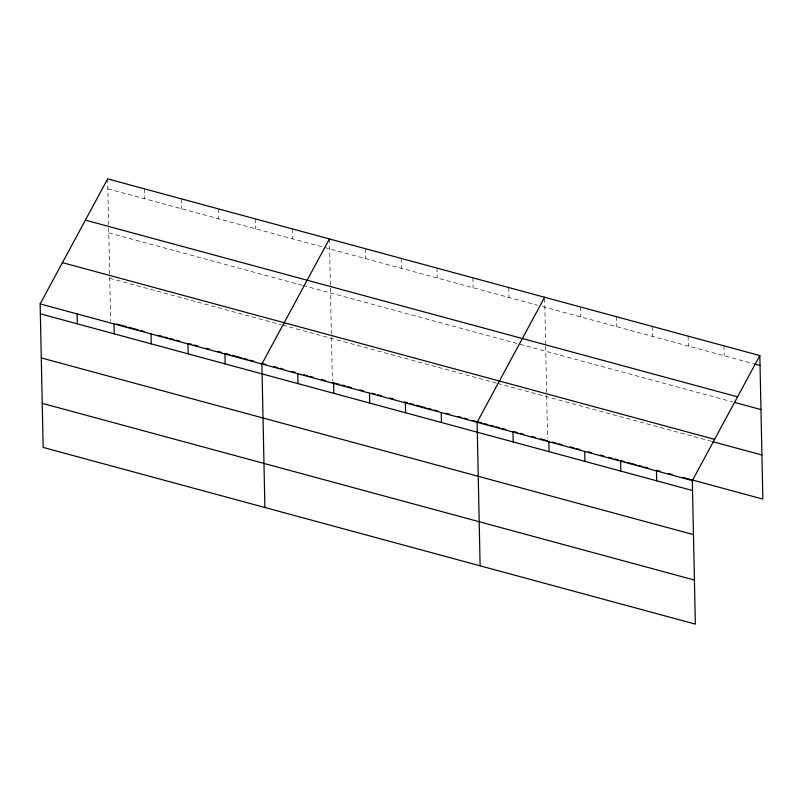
<?xml version="1.0" encoding="UTF-8"?>
<svg xmlns="http://www.w3.org/2000/svg" width="803" height="803" viewBox="0 0 803 803"><rect width="100%" height="100%" fill="white"/><g stroke="black" fill="none" stroke-linecap="round" stroke-linejoin="round"><path stroke-width="0.6" stroke-dasharray="4.01 3.01" d="M107.873 188.795L537.659 305.24M542.437 306.535L752.873 363.548M108.796 232.88L301.928 285.206M303.112 285.527L732.276 401.811M109.75 278.3L281.421 324.813M282.606 325.135L496.485 383.091M497.689 383.412L711.709 441.399M723.975 345.852L724.186 355.779M688.101 336.136L688.312 346.053M652.237 326.419L652.438 336.337M616.363 316.693L616.574 326.62M580.499 306.977L580.699 316.904M544.655 298.505L545.628 345.149M545.649 346.374L547.576 438.338M508.751 287.544L508.961 297.461M472.887 277.828L473.087 287.745M437.013 268.102L437.223 278.029M401.149 258.385L401.349 268.312M365.275 248.669L365.485 258.586M329.401 238.953L332.382 381.244M292.453 228.935L292.653 238.852M255.495 218.918L255.695 228.845M218.536 208.91L218.737 218.828M181.578 198.893L181.789 208.82M144.62 188.886L144.831 198.803M107.662 178.868L108.666 226.757M108.696 227.982L110.643 321.17"/><path stroke-width="1.2" d="M759.839 355.568L692.327 480.606L695.338 624.132L43.161 447.432L40.15 303.905L107.662 178.868L759.839 355.568L762.85 499.095L691.112 479.662M329.401 238.953L261.888 363.98L264.9 507.506M544.625 297.261L477.112 422.298L480.114 565.814M754.077 363.879L760.05 365.495M85.379 220.132L737.566 396.833M734.675 402.454L760.973 409.58M62.433 262.641L714.61 439.351M712.903 441.72L761.927 455.01M116.626 324.01L126.171 326.59M128.55 327.233L138.086 329.822M140.475 330.465L144.048 331.438M158.352 335.313L161.935 336.276M164.314 336.929L167.897 337.892M170.276 338.545L173.849 339.508M176.238 340.161L179.812 341.124M188.163 343.383L191.736 344.357M194.125 344.999L197.699 345.973M206.04 348.231L209.623 349.205M217.964 351.463L221.538 352.427M226.305 353.721L229.889 354.695M232.268 355.338L241.803 357.917M244.192 358.57L247.766 359.533M250.155 360.186L253.728 361.149M262.069 363.418L265.652 364.381M273.994 366.64L277.567 367.613M279.956 368.256L283.529 369.229M291.88 371.488L295.454 372.462M303.795 374.72L307.378 375.684M309.757 376.336L313.341 377.3M321.682 379.568L325.255 380.532M332.412 382.469L339.589 384.416M341.978 385.059L345.561 386.032M347.95 386.685L351.543 387.658M359.915 389.917L363.498 390.89M371.869 393.159L375.453 394.132M377.842 394.785L381.435 395.749M389.806 398.017L393.39 398.991M404.15 401.912L407.733 402.875M410.132 403.528L413.716 404.501M416.105 405.144L425.67 407.743M428.059 408.386L431.653 409.359M434.042 410.012L437.625 410.975M445.996 413.244L449.59 414.218M457.951 416.486L461.544 417.46M463.933 418.102L467.517 419.076M472.305 420.37L481.87 422.97M484.259 423.613L487.843 424.586M490.242 425.229L493.825 426.202M496.214 426.855L499.807 427.828M502.196 428.471L505.78 429.444M514.151 431.713L517.734 432.687M520.133 433.329L523.717 434.303M532.088 436.571L535.671 437.545M540.459 438.839L547.626 440.787M552.414 442.082L555.997 443.055M558.396 443.698L561.98 444.671M570.351 446.94L573.934 447.913M576.323 448.556L579.917 449.529M588.288 451.798L591.871 452.772M600.242 455.04L603.826 456.014M608.614 457.308L612.197 458.272M614.586 458.925L618.18 459.898M620.568 460.541L624.152 461.514M626.541 462.167L636.106 464.756M638.505 465.409L642.089 466.372M644.478 467.025L648.071 467.998M656.432 470.267L660.026 471.231M668.397 473.499L671.981 474.473M682.741 477.394L689.918 479.331M40.15 303.905L692.327 480.606M40.361 313.822L692.537 490.533M41.284 357.917L693.461 534.617M42.238 403.337L694.414 580.047M656.463 470.889L656.663 480.816M620.589 461.173L620.799 471.09M584.725 451.457L584.925 461.374M548.85 441.73L549.061 451.657M512.976 432.014L513.187 441.941M441.238 412.581L441.449 422.498M405.374 402.855L405.575 412.782M369.5 393.139L369.711 403.066M333.626 383.422L333.837 393.34M297.762 373.706L297.973 383.623M224.93 353.972L225.141 363.889M187.982 343.955L188.183 353.882M151.024 333.948L151.225 343.865M114.066 323.93L114.267 333.857M77.108 313.913L77.319 323.84"/></g></svg>
